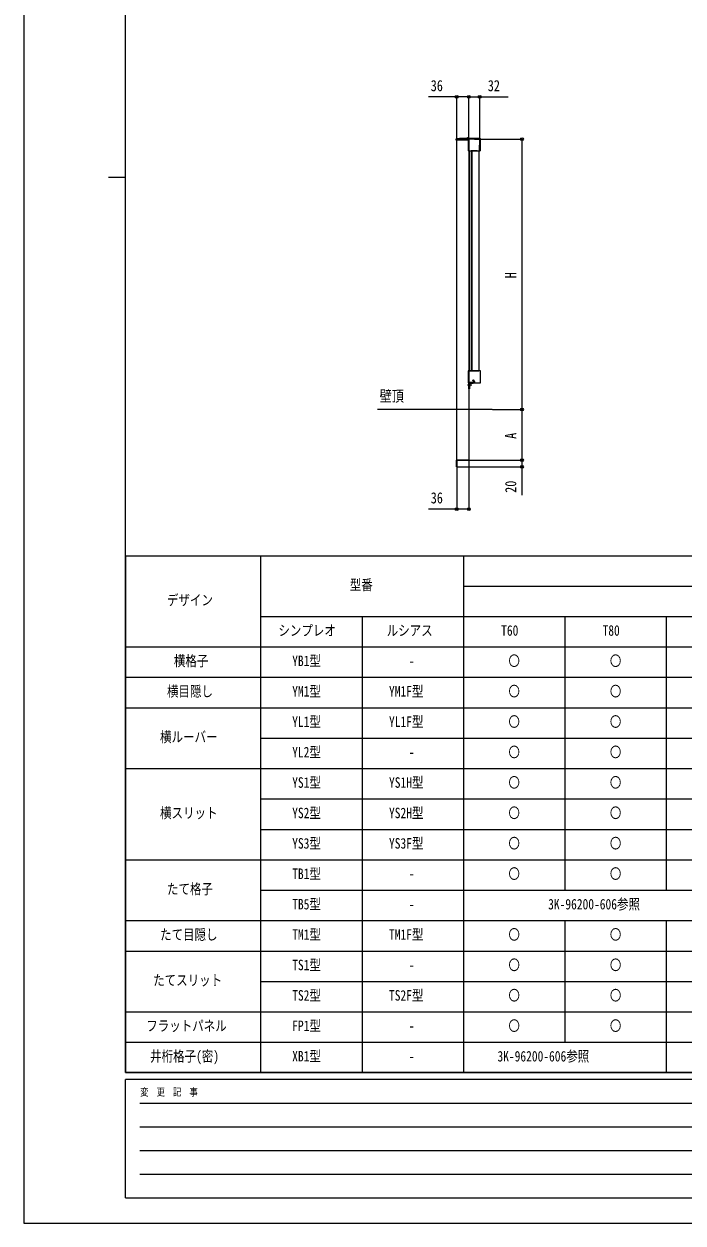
# Model space of a CAD drawing. Units: millimetres, scale not verified. Extents: x -4205 to 4205, y -2970 to 2970.
# Drawn here: x -4205 to -2256, y -2970 to 579 of the extents above; entities that cross this region are included whole.
import ezdxf
from ezdxf.enums import TextEntityAlignment as Align

# ---------------------------------------------------------------- set-up
doc = ezdxf.new("R2010")
doc.units = ezdxf.units.MM
doc.header["$LTSCALE"] = 12
doc.layers.add('0-1_TABLE1', color=7, linetype='Continuous', lineweight=18)
for name, color, linetype in [('0-2_USER1', 3, 'Continuous'), ('0-3_YKK_A1', 4, 'Continuous'), ('0-4_YKK_D', 6, 'Continuous'), ('0-5_YKK_ZWAK', 7, 'Continuous')]:
    doc.layers.add(name, color=color, linetype=linetype)
doc.styles.add('ＭＳ ゴシック', font='')
doc.styles.get('ＭＳ ゴシック').set_extended_font_data('MS Gothic')

msp = doc.modelspace()

# ---------------------------------------------------------------- linework, layer by layer
at = {"layer": '0-1_TABLE1'}
for p, q in [((-3904.98, -995), (95.02, -995)), ((-3904.98, -995), (-3904.98, -2525)), ((-3504.98, -995), (-3504.98, -2525)), ((-2904.98, -995), (-2904.98, -2525)), ((-2904.98, -1085), (95.02, -1085)), ((-3504.98, -1175), (95.02, -1175)), ((-3204.98, -1175), (-3204.98, -2525)), ((-2604.98, -1175), (-2604.98, -1985)), ((-2304.98, -1175), (-2304.98, -1985)), ((-3904.98, -1265), (95.02, -1265)), ((-3904.98, -1355), (95.02, -1355)), ((-3904.98, -1445), (95.02, -1445)), ((-3504.98, -1535), (95.02, -1535)), ((-3904.98, -1625), (95.02, -1625)), ((-3504.98, -1715), (95.02, -1715)), ((-3504.98, -1805), (95.02, -1805)), ((-3904.98, -1895), (95.02, -1895)), ((-3504.98, -1985), (95.02, -1985)), ((-3904.98, -2075), (95.02, -2075)), ((-2604.98, -2075), (-2604.98, -2435)), ((-2304.98, -2075), (-2304.98, -2525)), ((-3904.98, -2165), (95.02, -2165)), ((-3504.98, -2255), (95.02, -2255)), ((-3904.98, -2345), (95.02, -2345)), ((-3904.98, -2435), (95.02, -2435)), ((-3904.98, -2525), (95.02, -2525))]:
    msp.add_line(p, q, dxfattribs=at)
at = {"layer": '0-3_YKK_A1'}
for p, q in [((-2926.98, 234.7), (-2926.98, 237.7)), ((-2893.48, 234.7), (-2926.98, 234.7)), ((-2925.48, 239.2), (-2857.99, 239.2)), ((-2924.98, -562.2), (-2924.98, 234.7)), ((-2915.68, 240.2), (-2857.69, 240.2)), ((-2888.2, 239.2), (-2896.16, 239.2)), ((-2894.26, 241.28), (-2893.33, 239.41)), ((-2888.98, 239.2), (-2893.48, 234.7)), ((-2893.33, 239.41), (-2892.18, 238.8)), ((-2892.61, 241.68), (-2892.61, 240.8)), ((-2892.48, 227.7), (-2886.77, 227.7)), ((-2892.18, 242.7), (-2892.18, 237.06)), ((-2891.21, 237.93), (-2891.21, 204.43)), ((-2890.95, 229.75), (-2889.13, 228.85)), ((-2890.95, 225.65), (-2889.13, 226.56)), ((-2856.98, 237.7), (-2890.48, 237.7)), ((-2855.73, 238.91), (-2890.23, 238.91)), ((-2888.52, 227.7), (-2889.13, 228.85)), ((-2888.52, 227.7), (-2889.13, 226.56)), ((-2888.98, 237.7), (-2888.98, -485.2)), ((-2888.98, 231.3), (-2888.98, 224.11)), ((-2888.69, 239.2), (-2888.69, 237.7)), ((-2887.27, 239.2), (-2887.27, 237.7)), ((-2857.27, 204.2), (-2856.98, 237.7)), ((-2855.77, 204.19), (-2855.49, 236.68)), ((-2854.75, 204.43), (-2854.75, 237.93)), ((-2854.73, 208.68), (-2854.49, 236.97)), ((-2890.23, 203.45), (-2890.01, 203.45)), ((-2890.01, 203.45), (-2889.73, 203.64)), ((-2887.48, 203.3), (-2859.18, 203.3)), ((-2882.68, 203.3), (-2882.68, 203.64)), ((-2881.48, 203.3), (-2881.48, -447.7)), ((-2880.98, 203.7), (-2864.98, 203.7)), ((-2880.68, 203.3), (-2880.68, -447.7)), ((-2870.48, 203.3), (-2870.48, 203.7)), ((-2864.98, 203.7), (-2863.98, 203.64)), ((-2863.98, 203.64), (-2856.23, 203.64)), ((-2859.18, 203.3), (-2859.18, -447.7)), ((-2857.27, 204.2), (-2855.77, 204.19)), ((-2855.95, 203.45), (-2856.23, 203.64)), ((-2855.95, 203.45), (-2855.73, 203.45)), ((-2891.21, -448.83), (-2891.21, -482.33)), ((-2890.01, -447.84), (-2890.23, -447.84)), ((-2890.01, -447.85), (-2889.73, -448.04)), ((-2881.98, -448.04), (-2889.73, -448.04)), ((-2882.68, -448.3), (-2882.68, -447.7)), ((-2880.98, -448.1), (-2881.98, -448.04)), ((-2864.98, -448.1), (-2880.98, -448.1)), ((-2870.48, -448.2), (-2870.48, -447.7)), ((-2855.95, -447.85), (-2856.23, -448.04)), ((-2855.73, -447.84), (-2855.95, -447.84)), ((-2854.75, -482.33), (-2854.75, -448.83)), ((-2879.98, -490.2), (-2893.02, -490.2)), ((-2890.23, -483.31), (-2855.73, -483.31)), ((-2888.98, -501.2), (-2888.98, -484.7)), ((-2888.98, -485.2), (-2888.98, -501.2)), ((-2887.48, -484.2), (-2887.48, -501.2)), ((-2887.48, -485.95), (-2887.48, -492.2)), ((-2887.48, -485.95), (-2886.97, -485.95)), ((-2887.48, -494.45), (-2887.48, -488.2)), ((-2887.48, -494.45), (-2886.97, -494.45)), ((-2886.98, -483.7), (-2876.18, -483.7)), ((-2886.97, -485.95), (-2886.97, -492.2)), ((-2886.97, -494.45), (-2886.97, -488.2)), ((-2875.68, -482.2), (-2886.48, -482.2)), ((-2886.48, -495.2), (-2886.48, -485.7)), ((-2885.48, -484.7), (-2876.18, -484.7)), ((-2878.18, -475.2), (-2878.68, -475.7)), ((-2878.18, -475.2), (-2875.68, -475.2)), ((-2875.18, -477.2), (-2875.18, -481.7)), ((-2873.68, -477.2), (-2873.68, -481.2)), ((-2872.68, -479.2), (-2872.68, -481.2)), ((-2888.98, -501.2), (-2888.98, -562.2)), ((-2887.48, -501.2), (-2888.98, -501.2)), ((-2887.48, -501.2), (-2888.98, -501.2)), ((-2819.64, -562.2), (-3158.8, -562.2)), ((-2888.98, -562.2), (-2888.98, -712.2)), ((-2888.78, -713.2), (-2925.18, -713.2)), ((-2925.18, -732.2), (-2888.78, -732.2))]:
    msp.add_line(p, q, dxfattribs=at)
for points in [[(-2891.76, 241.68), (-2891.76, 240.8), (-2892.61, 240.8)], [(-2890.11, 241.28), (-2891.04, 239.41), (-2892.18, 238.8)], [(-2889.73, 203.64), (-2881.98, 203.64), (-2880.98, 203.7)], [(-2887.48, 203.3), (-2887.48, -447.7), (-2859.18, -447.7)], [(-2856.23, -448.04), (-2863.98, -448.04), (-2864.98, -448.1)], [(-2885.38, -488.12), (-2887.29, -489.05), (-2887.9, -490.2)], [(-2885.38, -492.27), (-2887.29, -491.34), (-2887.9, -490.2)], [(-2878.68, -475.7), (-2878.68, -476.7), (-2875.68, -476.7)], [(-2888.98, -712.2), (-2924.98, -712.2), (-2924.98, -562.2)], [(-2925.18, -732.2), (-2925.18, -712.2), (-2888.78, -712.2), (-2888.78, -732.2)]]:
    msp.add_lwpolyline(points, dxfattribs=at)
for centre, radius, start, end in [((-2925.48, 237.7), 1.5, 90, 180), ((-2915.68, 239.2), 1, 90, 180), ((-2896.16, 239.48), 0.274, 142.28591, 270), ((-2892.18, 236.4), 5.3, 94.59941, 142.28591), ((-2892.18, 236.4), 5.3, 37.71409, 85.40059), ((-2887.28, 227.7), 4.2, 117.28096, 242.71904), ((-2890.23, 237.93), 0.981, 90, 180), ((-2889.13, 231.3), 0.154, 0, 117.28096), ((-2889.13, 224.11), 0.154, 242.71904, 0), ((-2888.2, 239.48), 0.274, 270, 37.71409), ((-2857.99, 236.7), 2.5, 359.5, 90), ((-2857.69, 237), 3.2, 359.5, 90), ((-2855.73, 237.93), 0.981, 0, 90), ((-2890.23, 204.43), 0.981, 180, 270), ((-2855.73, 208.69), 1, 269.5, 359.5), ((-2855.73, 204.43), 0.981, 270, 0), ((-2890.23, -448.83), 0.981, 90, 180), ((-2855.73, -448.83), 0.981, 0, 90), ((-2890.23, -482.33), 0.981, 180, 270), ((-2886.48, -484.7), 2.5, 90, 180), ((-2886.98, -484.2), 0.5, 90, 180), ((-2887.48, -495.2), 1, 270, 0), ((-2887.48, -495.2), 1, 270, 0), ((-2890.51, -490.2), 5.53, 43.21261, 50.20587), ((-2890.51, -490.2), 5.53, 309.79413, 316.78739), ((-2885.48, -485.7), 1, 90, 180), ((-2890.51, -490.2), 5.53, 316.78739, 43.21261), ((-2876.18, -481.2), 2.5, 270, 0), ((-2876.18, -481.2), 3.5, 270, 0), ((-2875.68, -477.2), 2, 0, 90), ((-2875.68, -477.2), 0.5, 0, 90), ((-2875.68, -481.7), 0.5, 270, 0), ((-2873.68, -479.2), 1, 0, 90), ((-2855.73, -482.33), 0.981, 270, 0)]:
    msp.add_arc(centre, radius, start, end, dxfattribs=at)
at = {"layer": '0-4_YKK_D'}
for p, q in [((-2924.98, 235.7), (-2924.98, 363.8)), ((-2888.98, 238.7), (-2888.98, 363.8)), ((-2888.98, 235.7), (-2888.98, 363.8)), ((-2856.98, 234.62), (-2856.98, 363.8)), ((-2871.96, 237.8), (-2730.98, 237.8)), ((-2731.98, 237.8), (-2731.98, -562.2)), ((-2818.64, -562.2), (-2730.98, -562.2)), ((-2818.64, -562.2), (-2730.98, -562.2)), ((-2731.98, -562.2), (-2731.98, -712.2)), ((-2924.98, -713.2), (-2924.98, -858.2)), ((-2888.98, -713.2), (-2888.98, -858.2)), ((-2887.78, -712.2), (-2730.98, -712.2)), ((-2887.78, -712.2), (-2730.98, -712.2)), ((-2887.78, -732.2), (-2730.98, -732.2))]:
    msp.add_line(p, q, dxfattribs=at)
for points in [[(-2888.98, 362.8), (-2924.98, 362.8), (-3008.78, 362.8)], [(-2888.98, 362.8), (-2856.98, 362.8), (-2773.18, 362.8)], [(-2731.98, -712.2), (-2731.98, -732.2), (-2731.98, -816)], [(-2888.98, -857.2), (-2924.98, -857.2), (-3008.78, -857.2)]]:
    msp.add_lwpolyline(points, dxfattribs=at)
for centre in [(-2924.98, 362.8), (-2888.98, 362.8), (-2888.98, 362.8), (-2856.98, 362.8), (-2731.98, 237.8), (-2731.98, -562.2), (-2731.98, -562.2), (-2731.98, -712.2), (-2731.98, -712.2), (-2731.98, -732.2), (-2924.98, -857.2), (-2888.98, -857.2)]:
    msp.add_circle(centre, 4.25, dxfattribs=at)
at = {"layer": '0-5_YKK_ZWAK'}
for p, q in [((-3904.98, -2525), (-3904.98, 2775)), ((-3954.98, 125), (-3904.98, 125)), ((3895.02, -2525), (-3904.98, -2525)), ((-1304.98, -2545), (-3904.98, -2545)), ((-3904.98, -2895), (-3904.98, -2545)), ((-3862.48, -2615), (-1354.98, -2615)), ((-3862.48, -2685), (-1354.98, -2685)), ((-3862.48, -2755), (-1354.98, -2755)), ((-3862.48, -2825), (-1354.98, -2825)), ((-3904.98, -2895), (-1304.98, -2895))]:
    msp.add_line(p, q, dxfattribs=at)
msp.add_lwpolyline([(-4205, -2970), (4205, -2970), (4205, 2970), (-4205, 2970)], close=True, dxfattribs=at)

# ---------------------------------------------------------------- texts
at = {"layer": '0-1_TABLE1', "style": 'ＭＳ ゴシック', "width": 0.8}
for s, p in [('型番', (-3241.25, -1106.25)), ('デザイン', (-3782.05, -1151.25)), ('シンプレオ', (-3452.45, -1241.25)), ('ルシアス', (-3132.05, -1241.25)), ('T60', (-2793.51, -1241.25)), ('T80', (-2493.51, -1241.25)), ('横格子', (-3761.65, -1331.25)), ('YB1型', (-3411.65, -1331.25)), ('-', (-3066.31, -1331.25)), ('〇', (-2771.98, -1331.25)), ('〇', (-2471.98, -1331.25)), ('横目隠し', (-3782.05, -1421.25)), ('YM1型', (-3411.65, -1421.25)), ('YM1F型', (-3125.25, -1421.25)), ('〇', (-2771.98, -1421.25)), ('〇', (-2471.98, -1421.25)), ('YL1型', (-3411.65, -1511.25)), ('YL1F型', (-3125.25, -1511.25)), ('〇', (-2771.98, -1511.25)), ('〇', (-2471.98, -1511.25)), ('横ルーバー', (-3802.45, -1556.25)), ('YL2型', (-3411.65, -1601.25)), ('〇', (-2771.98, -1601.25)), ('〇', (-2471.98, -1601.25)), ('-', (-3066.31, -1601.25)), ('YS1型', (-3411.65, -1691.25)), ('YS1H型', (-3125.25, -1691.25)), ('〇', (-2771.98, -1691.25)), ('〇', (-2471.98, -1691.25)), ('横スリット', (-3802.45, -1781.25)), ('YS2型', (-3411.65, -1781.25)), ('YS2H型', (-3125.25, -1781.25)), ('〇', (-2771.98, -1781.25)), ('〇', (-2471.98, -1781.25)), ('YS3型', (-3411.65, -1871.25)), ('YS3F型', (-3125.25, -1871.25)), ('〇', (-2771.98, -1871.25)), ('〇', (-2471.98, -1871.25)), ('TB1型', (-3411.65, -1961.25)), ('-', (-3066.31, -1961.25)), ('〇', (-2771.98, -1961.25)), ('〇', (-2471.98, -1961.25)), ('たて格子', (-3782.05, -2006.25)), ('TB5型', (-3411.65, -2051.25)), ('3K-96200-606参照', (-2654.45, -2051.25)), ('-', (-3066.31, -2051.25)), ('たて目隠し', (-3802.45, -2141.25)), ('TM1型', (-3411.65, -2141.25)), ('TM1F型', (-3125.25, -2141.25)), ('〇', (-2771.98, -2141.25)), ('〇', (-2471.98, -2141.25)), ('TS1型', (-3411.65, -2231.25)), ('〇', (-2771.98, -2231.25)), ('〇', (-2471.98, -2231.25)), ('たてスリット', (-3822.85, -2276.25)), ('-', (-3066.31, -2231.25)), ('TS2型', (-3411.65, -2321.25)), ('TS2F型', (-3125.25, -2321.25)), ('〇', (-2771.98, -2321.25)), ('〇', (-2471.98, -2321.25)), ('フラットパネル', (-3843.25, -2411.25)), ('FP1型', (-3411.65, -2411.25)), ('〇', (-2771.98, -2411.25)), ('〇', (-2471.98, -2411.25)), ('-', (-3066.31, -2411.25)), ('井桁格子(密)', (-3831.91, -2501.25)), ('XB1型', (-3411.65, -2501.25)), ('-', (-3066.31, -2501.25)), ('3K-96200-606参照', (-2804.45, -2501.25))]:
    msp.add_text(s, height=31.16, dxfattribs=at).set_placement(p, align=Align.BOTTOM_LEFT)
at = {"layer": '0-2_USER1', "style": 'ＭＳ ゴシック', "width": 0.8}
msp.add_text('壁頂', height=32.99, dxfattribs=at).set_placement((-3153, -549), align=Align.BOTTOM_LEFT)
at = {"layer": '0-4_YKK_D', "style": 'ＭＳ ゴシック', "width": 0.8}
for s, p in [('36', (-3001.78, 369.8)), ('32', (-2832.98, 369.8)), ('36', (-3001.78, -850.2))]:
    msp.add_text(s, height=32.99, dxfattribs=at).set_placement(p, align=Align.BOTTOM_LEFT)
for s, p in [('H', (-2738.98, -174.2)), ('A', (-2738.98, -649.2)), ('20', (-2738.98, -809))]:
    msp.add_text(s, height=32.99, rotation=90, dxfattribs=at).set_placement(p, align=Align.BOTTOM_LEFT)
at = {"layer": '0-5_YKK_ZWAK', "style": 'ＭＳ ゴシック', "width": 0.8}
msp.add_text('変  更  記  事', height=21.99, dxfattribs=at).set_placement((-3861.31, -2600), align=Align.BOTTOM_LEFT)

doc.saveas('drawing.dxf')
